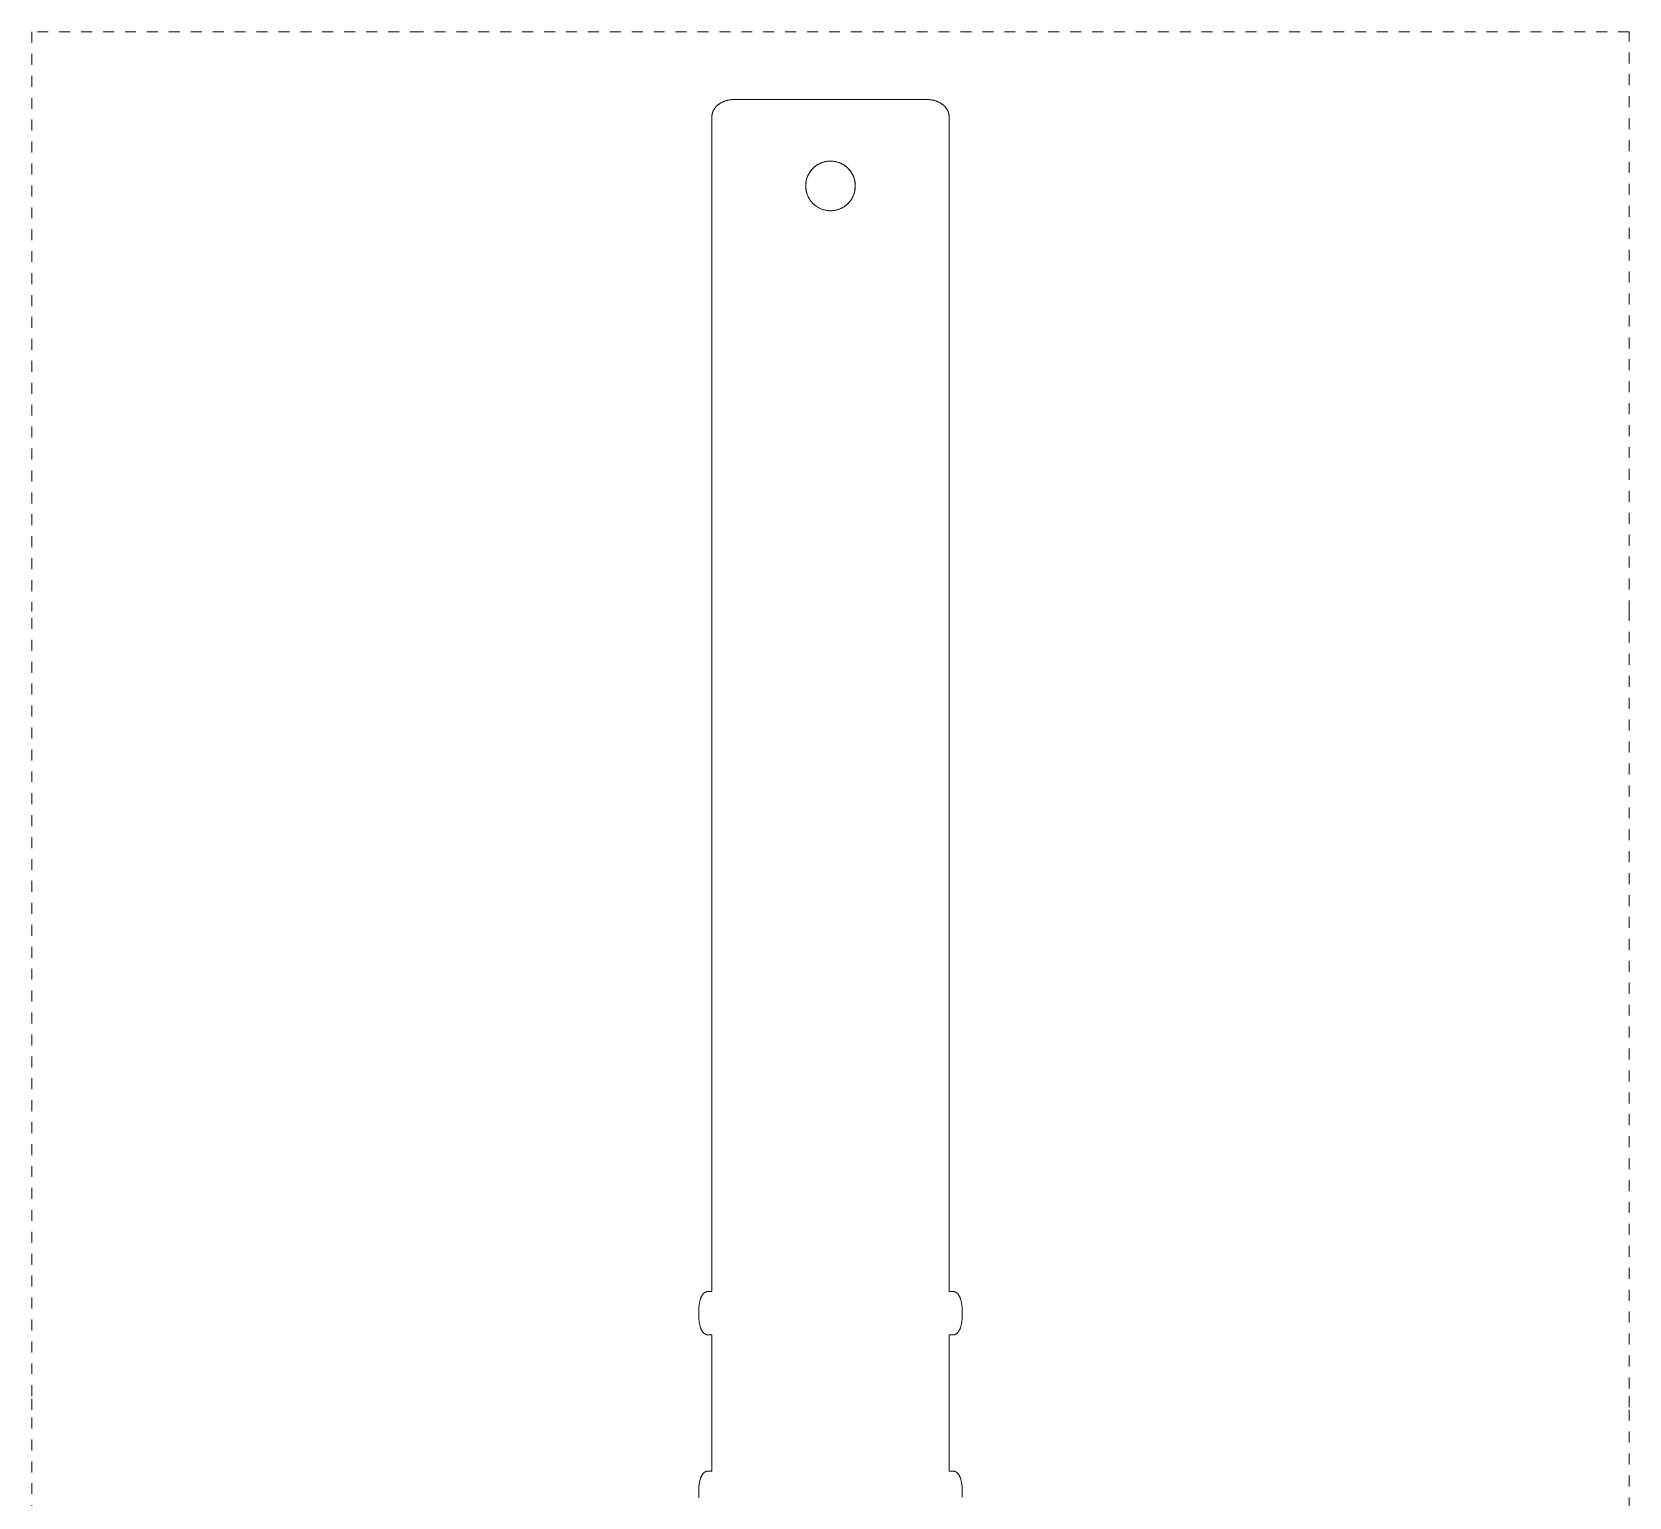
# Model space of a CAD drawing. Header units: inches. Extents: x -4 to 147, y -1 to 99.
# Drawn here: x 59.17 to 73.74, y 12.75 to 26.11 of the extents above; entities that cross this region are included whole.
import ezdxf

# ---------------------------------------------------------------- set-up
doc = ezdxf.new("R2010")
doc.units = ezdxf.units.IN
doc.linetypes.add('HIDDEN', pattern=[1.905, 1.27, -0.635])
doc.layers.add('ZANO_R', color=7, linetype='Continuous', lineweight=0)
doc.layers.add('ZANO_R_przerywana', color=250, linetype='HIDDEN', lineweight=0)

msp = doc.modelspace()

# ---------------------------------------------------------------- linework, layer by layer
at = {"layer": 'ZANO_R'}
for p, q in [((65.37217, 25.35506), (65.37284, 25.3589)), ((65.37284, 25.3589), (65.37363, 25.36272)), ((65.37363, 25.36272), (65.37454, 25.3665)), ((65.37454, 25.3665), (65.3756, 25.37041)), ((65.3756, 25.37041), (65.37679, 25.37427)), ((65.37679, 25.37427), (65.3781, 25.3781)), ((65.3781, 25.3781), (65.37952, 25.38189)), ((65.37952, 25.38189), (65.38106, 25.38563)), ((65.38106, 25.38563), (65.38271, 25.38933)), ((65.38271, 25.38933), (65.38447, 25.39298)), ((65.38447, 25.39298), (65.38633, 25.39657)), ((65.38633, 25.39657), (65.38836, 25.40022)), ((65.38836, 25.40022), (65.39049, 25.4038)), ((65.39049, 25.4038), (65.39272, 25.40733)), ((65.39272, 25.40733), (65.39506, 25.41079)), ((65.39506, 25.41079), (65.39749, 25.41418)), ((65.39749, 25.41418), (65.40001, 25.41751)), ((65.40001, 25.41751), (65.40262, 25.42077)), ((65.40262, 25.42077), (65.40531, 25.42396)), ((65.40531, 25.42396), (65.40813, 25.42713)), ((65.40813, 25.42713), (65.41104, 25.43023)), ((65.41104, 25.43023), (65.41402, 25.43325)), ((65.41402, 25.43325), (65.41708, 25.4362)), ((65.41708, 25.4362), (65.42021, 25.43908)), ((65.42021, 25.43908), (65.42341, 25.44187)), ((65.42341, 25.44187), (65.42667, 25.44459)), ((65.42667, 25.44459), (65.42999, 25.44724)), ((65.42999, 25.44724), (65.43365, 25.45002)), ((65.43365, 25.45002), (65.43737, 25.4527)), ((65.43737, 25.4527), (65.44116, 25.4553)), ((65.44116, 25.4553), (65.445, 25.45781)), ((65.445, 25.45781), (65.44891, 25.46023)), ((65.44891, 25.46023), (65.45286, 25.46256)), ((65.45286, 25.46256), (65.45687, 25.4648)), ((65.45687, 25.4648), (65.46093, 25.46695)), ((65.46093, 25.46695), (65.46503, 25.46902)), ((65.46503, 25.46902), (65.46918, 25.471)), ((65.46918, 25.471), (65.47337, 25.47289)), ((65.47337, 25.47289), (65.47759, 25.4747)), ((65.47759, 25.4747), (65.48186, 25.47642)), ((65.48186, 25.47642), (65.48615, 25.47805)), ((65.48615, 25.47805), (65.49048, 25.4796)), ((65.49048, 25.4796), (65.49484, 25.48106)), ((65.49484, 25.48106), (65.49953, 25.48253)), ((65.49953, 25.48253), (65.50425, 25.48391)), ((65.50425, 25.48391), (65.509, 25.48518)), ((65.509, 25.48518), (65.51377, 25.48636)), ((65.51377, 25.48636), (65.51856, 25.48745)), ((65.51856, 25.48745), (65.52338, 25.48844)), ((65.52338, 25.48844), (65.52821, 25.48934)), ((65.52821, 25.48934), (65.53306, 25.49014)), ((65.53306, 25.49014), (65.53794, 25.49085)), ((65.53794, 25.49085), (65.54283, 25.49146)), ((65.54283, 25.49146), (65.54773, 25.49198)), ((65.54773, 25.49198), (65.55264, 25.4924)), ((65.55264, 25.4924), (65.55756, 25.49273)), ((65.55756, 25.49273), (65.56248, 25.49297)), ((65.56248, 25.49297), (65.56741, 25.49311)), ((65.56741, 25.49311), (65.57233, 25.49315)), ((65.57233, 25.49315), (65.78141, 25.49315)), ((65.78141, 25.49315), (65.81961, 25.49315)), ((65.81961, 25.49315), (67.08702, 25.49315)), ((67.08702, 25.49315), (67.12521, 25.49315)), ((67.12521, 25.49315), (67.33429, 25.49315)), ((67.33429, 25.49315), (67.33921, 25.49311)), ((67.33921, 25.49311), (67.34414, 25.49297)), ((67.34414, 25.49297), (67.34906, 25.49273)), ((67.34906, 25.49273), (67.35398, 25.4924)), ((67.35398, 25.4924), (67.35889, 25.49198)), ((67.35889, 25.49198), (67.36379, 25.49146)), ((67.36379, 25.49146), (67.36868, 25.49085)), ((67.36868, 25.49085), (67.37356, 25.49014)), ((67.37356, 25.49014), (67.37841, 25.48934)), ((67.37841, 25.48934), (67.38325, 25.48844)), ((67.38325, 25.48844), (67.38806, 25.48745)), ((67.38806, 25.48745), (67.39286, 25.48636)), ((67.39286, 25.48636), (67.39763, 25.48518)), ((67.39763, 25.48518), (67.40237, 25.48391)), ((67.40237, 25.48391), (67.40709, 25.48253)), ((67.40709, 25.48253), (67.41179, 25.48106)), ((67.41179, 25.48106), (67.41614, 25.4796)), ((67.41614, 25.4796), (67.42047, 25.47805)), ((67.42047, 25.47805), (67.42477, 25.47642)), ((67.42477, 25.47642), (67.42903, 25.4747)), ((67.42903, 25.4747), (67.43326, 25.47289)), ((67.43326, 25.47289), (67.43745, 25.471)), ((67.43745, 25.471), (67.44159, 25.46902)), ((67.44159, 25.46902), (67.4457, 25.46695)), ((67.4457, 25.46695), (67.44975, 25.4648)), ((67.44975, 25.4648), (67.45376, 25.46256)), ((67.45376, 25.46256), (67.45772, 25.46023)), ((67.45772, 25.46023), (67.46162, 25.45781)), ((67.46162, 25.45781), (67.46546, 25.4553)), ((67.46546, 25.4553), (67.46925, 25.4527)), ((67.46925, 25.4527), (67.47297, 25.45002)), ((67.47297, 25.45002), (67.47663, 25.44724)), ((67.47663, 25.44724), (67.47995, 25.44459)), ((67.47995, 25.44459), (67.48321, 25.44187)), ((67.48321, 25.44187), (67.48641, 25.43908)), ((67.48641, 25.43908), (67.48954, 25.4362)), ((67.48954, 25.4362), (67.4926, 25.43325)), ((67.4926, 25.43325), (67.49558, 25.43023)), ((67.49558, 25.43023), (67.49849, 25.42713)), ((67.49849, 25.42713), (67.50131, 25.42396)), ((67.50131, 25.42396), (67.50401, 25.42077)), ((67.50401, 25.42077), (67.50662, 25.41751)), ((67.50662, 25.41751), (67.50914, 25.41418)), ((67.50914, 25.41418), (67.51156, 25.41079)), ((67.51156, 25.41079), (67.5139, 25.40733)), ((67.5139, 25.40733), (67.51613, 25.4038)), ((67.51613, 25.4038), (67.51827, 25.40022)), ((67.51827, 25.40022), (67.52029, 25.39657)), ((67.52029, 25.39657), (67.52216, 25.39298)), ((67.52216, 25.39298), (67.52391, 25.38933)), ((67.52391, 25.38933), (67.52556, 25.38563)), ((67.52556, 25.38563), (67.5271, 25.38189)), ((67.5271, 25.38189), (67.52853, 25.3781)), ((67.52853, 25.3781), (67.52983, 25.37427)), ((67.52983, 25.37427), (67.53102, 25.37041)), ((67.53102, 25.37041), (67.53208, 25.3665)), ((67.53208, 25.3665), (67.53299, 25.36272)), ((67.53299, 25.36272), (67.53378, 25.3589)), ((67.53378, 25.3589), (67.53445, 25.35506)), ((65.37064, 25.33567), (65.3707, 25.33957)), ((65.37064, 24.1152), (65.37064, 25.33567)), ((65.3707, 25.33957), (65.37089, 25.34346)), ((65.37089, 25.34346), (65.3712, 25.34734)), ((65.3712, 25.34734), (65.37162, 25.35121)), ((65.37162, 25.35121), (65.37217, 25.35506)), ((67.53445, 25.35506), (67.535, 25.35121)), ((67.535, 25.35121), (67.53543, 25.34734)), ((67.53543, 25.34734), (67.53574, 25.34346)), ((67.53574, 25.34346), (67.53592, 25.33957)), ((67.53592, 25.33957), (67.53599, 25.33567)), ((67.53599, 25.33567), (67.53599, 24.1152)), ((66.38113, 24.92031), (66.37385, 24.91772)), ((66.37909, 24.91961), (66.38651, 24.92205)), ((66.3885, 24.92265), (66.38113, 24.92031)), ((66.38651, 24.92205), (66.39402, 24.92423)), ((66.39594, 24.92474), (66.3885, 24.92265)), ((66.39402, 24.92423), (66.40159, 24.92614)), ((66.40345, 24.92657), (66.39594, 24.92474)), ((66.40159, 24.92614), (66.40923, 24.9278)), ((66.41102, 24.92814), (66.40345, 24.92657)), ((66.40923, 24.9278), (66.41692, 24.92918)), ((66.41864, 24.92946), (66.41102, 24.92814)), ((66.41692, 24.92918), (66.42466, 24.93031)), ((66.4263, 24.93051), (66.41864, 24.92946)), ((66.42466, 24.93031), (66.43242, 24.93116)), ((66.43399, 24.9313), (66.4263, 24.93051)), ((66.43242, 24.93116), (66.44022, 24.93175)), ((66.4417, 24.93183), (66.43399, 24.9313)), ((66.44022, 24.93175), (66.44802, 24.93207)), ((66.44942, 24.9321), (66.4417, 24.93183)), ((66.44802, 24.93207), (66.45584, 24.93211)), ((66.45715, 24.9321), (66.44942, 24.9321)), ((66.45584, 24.93211), (66.46365, 24.93189)), ((66.46488, 24.93183), (66.45715, 24.9321)), ((66.46365, 24.93189), (66.47145, 24.9314)), ((66.47259, 24.93131), (66.46488, 24.93183)), ((66.47145, 24.9314), (66.47923, 24.93064)), ((66.48028, 24.93052), (66.47259, 24.93131)), ((66.47923, 24.93064), (66.48697, 24.92961)), ((66.48794, 24.92946), (66.48028, 24.93052)), ((66.48697, 24.92961), (66.49468, 24.92832)), ((66.49556, 24.92815), (66.48794, 24.92946)), ((66.49468, 24.92832), (66.50234, 24.92676)), ((66.50313, 24.92658), (66.49556, 24.92815)), ((66.50234, 24.92676), (66.50994, 24.92493)), ((66.51064, 24.92475), (66.50313, 24.92658)), ((66.50994, 24.92493), (66.51747, 24.92285)), ((66.51808, 24.92267), (66.51064, 24.92475)), ((66.51747, 24.92285), (66.52492, 24.9205)), ((66.52545, 24.92033), (66.51808, 24.92267)), ((66.52492, 24.9205), (66.53229, 24.9179)), ((66.53273, 24.91774), (66.52545, 24.92033)), ((66.23873, 24.77789), (66.2364, 24.77052)), ((66.23736, 24.77365), (66.23983, 24.78106)), ((66.24132, 24.78517), (66.23873, 24.77789)), ((66.23983, 24.78106), (66.24255, 24.78838)), ((66.24416, 24.79236), (66.24132, 24.78517)), ((66.24255, 24.78838), (66.24553, 24.79561)), ((66.24724, 24.79945), (66.24416, 24.79236)), ((66.24553, 24.79561), (66.24876, 24.80273)), ((66.25056, 24.80643), (66.24724, 24.79945)), ((66.24876, 24.80273), (66.25223, 24.80973)), ((66.25411, 24.8133), (66.25056, 24.80643)), ((66.25223, 24.80973), (66.25594, 24.81661)), ((66.2579, 24.82003), (66.25411, 24.8133)), ((66.25594, 24.81661), (66.25988, 24.82336)), ((66.26191, 24.82664), (66.2579, 24.82003)), ((66.25988, 24.82336), (66.26405, 24.82996)), ((66.26615, 24.8331), (66.26191, 24.82664)), ((66.26405, 24.82996), (66.26845, 24.83642)), ((66.27061, 24.83942), (66.26615, 24.8331)), ((66.26845, 24.83642), (66.27307, 24.84272)), ((66.27528, 24.84558), (66.27061, 24.83942)), ((66.27307, 24.84272), (66.27791, 24.84886)), ((66.28016, 24.85158), (66.27528, 24.84558)), ((66.27791, 24.84886), (66.28295, 24.85483)), ((66.28524, 24.8574), (66.28016, 24.85158)), ((66.28295, 24.85483), (66.2882, 24.86062)), ((66.29051, 24.86305), (66.28524, 24.8574)), ((66.2882, 24.86062), (66.29364, 24.86623)), ((66.29598, 24.86852), (66.29051, 24.86305)), ((66.29364, 24.86623), (66.29928, 24.87164)), ((66.30163, 24.8738), (66.29598, 24.86852)), ((66.29928, 24.87164), (66.3051, 24.87686)), ((66.30745, 24.87888), (66.30163, 24.8738)), ((66.3051, 24.87686), (66.31109, 24.88188)), ((66.31345, 24.88375), (66.30745, 24.87888)), ((66.31109, 24.88188), (66.31726, 24.88668)), ((66.31961, 24.88843), (66.31345, 24.88375)), ((66.31726, 24.88668), (66.32358, 24.89127)), ((66.32592, 24.89288), (66.31961, 24.88843)), ((66.32358, 24.89127), (66.33006, 24.89564)), ((66.33239, 24.89712), (66.32592, 24.89288)), ((66.33006, 24.89564), (66.33669, 24.89978)), ((66.33899, 24.90114), (66.33239, 24.89712)), ((66.33669, 24.89978), (66.34346, 24.90369)), ((66.34573, 24.90493), (66.33899, 24.90114)), ((66.34346, 24.90369), (66.35035, 24.90736)), ((66.35259, 24.90849), (66.34573, 24.90493)), ((66.35035, 24.90736), (66.35737, 24.91079)), ((66.35957, 24.91181), (66.35259, 24.90849)), ((66.35737, 24.91079), (66.36451, 24.91398)), ((66.36666, 24.91489), (66.35957, 24.91181)), ((66.36451, 24.91398), (66.37175, 24.91692)), ((66.37385, 24.91772), (66.36666, 24.91489)), ((66.37175, 24.91692), (66.37909, 24.91961)), ((66.53229, 24.9179), (66.53957, 24.91505)), ((66.53992, 24.9149), (66.53273, 24.91774)), ((66.53957, 24.91505), (66.54674, 24.91195)), ((66.54701, 24.91183), (66.53992, 24.9149)), ((66.54674, 24.91195), (66.5538, 24.9086)), ((66.55399, 24.90851), (66.54701, 24.91183)), ((66.5538, 24.9086), (66.56075, 24.90501)), ((66.56086, 24.90495), (66.55399, 24.90851)), ((66.56075, 24.90501), (66.56756, 24.90118)), ((66.5676, 24.90116), (66.56086, 24.90495)), ((66.56756, 24.90118), (66.57424, 24.89712)), ((66.5742, 24.89715), (66.5676, 24.90116)), ((66.58066, 24.89291), (66.5742, 24.89715)), ((66.57424, 24.89712), (66.58077, 24.89284)), ((66.58698, 24.88845), (66.58066, 24.89291)), ((66.58077, 24.89284), (66.58715, 24.88833)), ((66.59314, 24.88378), (66.58698, 24.88845)), ((66.58715, 24.88833), (66.59337, 24.8836)), ((66.59914, 24.8789), (66.59314, 24.88378)), ((66.59337, 24.8836), (66.59943, 24.87866)), ((66.60496, 24.87382), (66.59914, 24.8789)), ((66.59943, 24.87866), (66.60531, 24.87351)), ((66.61061, 24.86855), (66.60496, 24.87382)), ((66.60531, 24.87351), (66.61101, 24.86816)), ((66.61608, 24.86308), (66.61061, 24.86855)), ((66.61101, 24.86816), (66.61652, 24.86262)), ((66.62136, 24.85743), (66.61608, 24.86308)), ((66.61652, 24.86262), (66.62184, 24.8569)), ((66.62644, 24.85161), (66.62136, 24.85743)), ((66.62184, 24.8569), (66.62696, 24.85099)), ((66.63131, 24.84561), (66.62644, 24.85161)), ((66.62696, 24.85099), (66.63187, 24.84491)), ((66.63599, 24.83945), (66.63131, 24.84561)), ((66.63187, 24.84491), (66.63656, 24.83866)), ((66.64044, 24.83314), (66.63599, 24.83945)), ((66.63656, 24.83866), (66.64104, 24.83226)), ((66.64468, 24.82668), (66.64044, 24.83314)), ((66.64104, 24.83226), (66.6453, 24.8257)), ((66.6487, 24.82007), (66.64468, 24.82668)), ((66.6453, 24.8257), (66.64932, 24.81901)), ((66.65249, 24.81334), (66.6487, 24.82007)), ((66.64932, 24.81901), (66.65311, 24.81217)), ((66.65605, 24.80647), (66.65249, 24.81334)), ((66.65311, 24.81217), (66.65667, 24.80521)), ((66.65937, 24.79949), (66.65605, 24.80647)), ((66.65667, 24.80521), (66.65998, 24.79814)), ((66.66245, 24.7924), (66.65937, 24.79949)), ((66.65998, 24.79814), (66.66305, 24.79095)), ((66.66528, 24.78521), (66.66245, 24.7924)), ((66.66305, 24.79095), (66.66586, 24.78366)), ((66.66787, 24.77793), (66.66528, 24.78521)), ((66.66586, 24.78366), (66.66842, 24.77627)), ((66.67021, 24.77056), (66.66787, 24.77793)), ((66.66842, 24.77627), (66.67073, 24.76881)), ((66.22694, 24.70437), (66.22703, 24.71219)), ((66.22712, 24.69656), (66.22694, 24.70437)), ((66.22723, 24.71732), (66.22697, 24.70959)), ((66.22697, 24.70959), (66.22697, 24.70186)), ((66.22697, 24.70186), (66.22723, 24.69414)), ((66.22703, 24.71219), (66.22738, 24.71999)), ((66.22757, 24.68876), (66.22712, 24.69656)), ((66.22776, 24.72503), (66.22723, 24.71732)), ((66.22723, 24.69414), (66.22776, 24.68643)), ((66.22738, 24.71999), (66.22801, 24.72778)), ((66.22829, 24.68098), (66.22757, 24.68876)), ((66.22855, 24.73272), (66.22776, 24.72503)), ((66.22776, 24.68643), (66.22855, 24.67874)), ((66.22801, 24.72778), (66.2289, 24.73555)), ((66.22928, 24.67322), (66.22829, 24.68098)), ((66.2296, 24.74038), (66.22855, 24.73272)), ((66.22855, 24.67874), (66.2296, 24.67108)), ((66.2289, 24.73555), (66.23007, 24.74327)), ((66.23054, 24.66551), (66.22928, 24.67322)), ((66.23091, 24.748), (66.2296, 24.74038)), ((66.2296, 24.67108), (66.23092, 24.66346)), ((66.23007, 24.74327), (66.23149, 24.75096)), ((66.23206, 24.65784), (66.23054, 24.66551)), ((66.23248, 24.75557), (66.23091, 24.748)), ((66.23092, 24.66346), (66.23249, 24.65589)), ((66.23149, 24.75096), (66.23319, 24.75859)), ((66.23385, 24.65024), (66.23206, 24.65784)), ((66.23431, 24.76308), (66.23248, 24.75557)), ((66.23249, 24.65589), (66.23432, 24.64838)), ((66.23319, 24.75859), (66.23514, 24.76615)), ((66.23589, 24.64269), (66.23385, 24.65024)), ((66.2364, 24.77052), (66.23431, 24.76308)), ((66.23432, 24.64838), (66.23641, 24.64094)), ((66.23514, 24.76615), (66.23736, 24.77365)), ((66.2382, 24.63523), (66.23589, 24.64269)), ((66.23641, 24.64094), (66.23875, 24.63357)), ((66.24076, 24.62785), (66.2382, 24.63523)), ((66.23875, 24.63357), (66.24134, 24.62629)), ((66.6668, 24.63044), (66.66407, 24.62312)), ((66.6653, 24.62633), (66.66789, 24.63362)), ((66.66927, 24.63786), (66.6668, 24.63044)), ((66.66789, 24.63362), (66.67023, 24.64098)), ((66.67148, 24.64535), (66.66927, 24.63786)), ((66.6723, 24.76312), (66.67021, 24.77056)), ((66.67023, 24.64098), (66.67231, 24.64843)), ((66.67073, 24.76881), (66.67278, 24.76127)), ((66.67344, 24.65292), (66.67148, 24.64535)), ((66.67413, 24.75561), (66.6723, 24.76312)), ((66.67231, 24.64843), (66.67414, 24.65594)), ((66.67278, 24.76127), (66.67456, 24.75366)), ((66.67513, 24.66055), (66.67344, 24.65292)), ((66.6757, 24.74804), (66.67413, 24.75561)), ((66.67414, 24.65594), (66.67571, 24.66351)), ((66.67456, 24.75366), (66.67608, 24.74599)), ((66.67656, 24.66823), (66.67513, 24.66055)), ((66.67702, 24.74042), (66.6757, 24.74804)), ((66.67571, 24.66351), (66.67702, 24.67112)), ((66.67608, 24.74599), (66.67734, 24.73828)), ((66.67772, 24.67596), (66.67656, 24.66823)), ((66.67807, 24.73276), (66.67702, 24.74042)), ((66.67702, 24.67112), (66.67808, 24.67878)), ((66.67734, 24.73828), (66.67833, 24.73053)), ((66.67861, 24.68372), (66.67772, 24.67596)), ((66.67886, 24.72508), (66.67807, 24.73276)), ((66.67808, 24.67878), (66.67887, 24.68647)), ((66.67833, 24.73053), (66.67905, 24.72275)), ((66.67924, 24.69151), (66.67861, 24.68372)), ((66.67939, 24.71736), (66.67886, 24.72508)), ((66.67887, 24.68647), (66.67939, 24.69418)), ((66.67905, 24.72275), (66.6795, 24.71494)), ((66.6796, 24.69932), (66.67924, 24.69151)), ((66.67966, 24.70964), (66.67939, 24.71736)), ((66.67939, 24.69418), (66.67966, 24.70191)), ((66.6795, 24.71494), (66.67968, 24.70713)), ((66.67968, 24.70713), (66.6796, 24.69932)), ((66.67966, 24.70191), (66.67966, 24.70964)), ((66.24358, 24.62056), (66.24076, 24.62785)), ((66.24134, 24.62629), (66.24417, 24.6191)), ((66.24664, 24.61337), (66.24358, 24.62056)), ((66.24417, 24.6191), (66.24725, 24.61201)), ((66.24995, 24.60629), (66.24664, 24.61337)), ((66.24725, 24.61201), (66.25058, 24.60503)), ((66.25351, 24.59933), (66.24995, 24.60629)), ((66.25058, 24.60503), (66.25413, 24.59817)), ((66.2573, 24.5925), (66.25351, 24.59933)), ((66.25413, 24.59817), (66.25792, 24.59143)), ((66.26133, 24.5858), (66.2573, 24.5925)), ((66.25792, 24.59143), (66.26194, 24.58483)), ((66.26558, 24.57924), (66.26133, 24.5858)), ((66.26194, 24.58483), (66.26618, 24.57836)), ((66.27006, 24.57284), (66.26558, 24.57924)), ((66.26618, 24.57836), (66.27064, 24.57205)), ((66.27476, 24.56659), (66.27006, 24.57284)), ((66.27064, 24.57205), (66.27531, 24.56589)), ((66.27967, 24.56051), (66.27476, 24.56659)), ((66.27531, 24.56589), (66.28019, 24.55989)), ((66.28478, 24.55461), (66.27967, 24.56051)), ((66.28019, 24.55989), (66.28527, 24.55407)), ((66.2901, 24.54888), (66.28478, 24.55461)), ((66.28527, 24.55407), (66.29054, 24.54842)), ((66.29561, 24.54334), (66.2901, 24.54888)), ((66.29054, 24.54842), (66.29601, 24.54295)), ((66.30131, 24.53799), (66.29561, 24.54334)), ((66.29601, 24.54295), (66.30166, 24.53768)), ((66.30719, 24.53285), (66.30131, 24.53799)), ((66.30166, 24.53768), (66.30749, 24.5326)), ((66.31325, 24.52791), (66.30719, 24.53285)), ((66.30749, 24.5326), (66.31348, 24.52772)), ((66.31947, 24.52318), (66.31325, 24.52791)), ((66.31348, 24.52772), (66.31964, 24.52305)), ((66.32585, 24.51867), (66.31947, 24.52318)), ((66.31964, 24.52305), (66.32596, 24.51859)), ((66.33239, 24.51438), (66.32585, 24.51867)), ((66.32596, 24.51859), (66.33242, 24.51435)), ((66.33906, 24.51032), (66.33239, 24.51438)), ((66.33242, 24.51435), (66.33903, 24.51034)), ((66.33903, 24.51034), (66.34577, 24.50655)), ((66.34588, 24.50649), (66.33906, 24.51032)), ((66.34577, 24.50655), (66.35263, 24.503)), ((66.35282, 24.5029), (66.34588, 24.50649)), ((66.35263, 24.503), (66.35961, 24.49968)), ((66.35988, 24.49955), (66.35282, 24.5029)), ((66.35961, 24.49968), (66.3667, 24.4966)), ((66.36705, 24.49645), (66.35988, 24.49955)), ((66.3667, 24.4966), (66.37389, 24.49376)), ((66.37433, 24.4936), (66.36705, 24.49645)), ((66.37389, 24.49376), (66.38118, 24.49117)), ((66.3817, 24.491), (66.37433, 24.4936)), ((66.38118, 24.49117), (66.38854, 24.48884)), ((66.38915, 24.48866), (66.3817, 24.491)), ((66.38854, 24.48884), (66.39599, 24.48675)), ((66.39668, 24.48657), (66.38915, 24.48866)), ((66.39599, 24.48675), (66.4035, 24.48492)), ((66.40428, 24.48475), (66.39668, 24.48657)), ((66.4035, 24.48492), (66.41107, 24.48335)), ((66.41194, 24.48319), (66.40428, 24.48475)), ((66.41107, 24.48335), (66.41868, 24.48204)), ((66.41965, 24.48189), (66.41194, 24.48319)), ((66.48798, 24.48204), (66.4956, 24.48336)), ((66.49739, 24.48371), (66.4897, 24.48232)), ((66.4956, 24.48336), (66.50317, 24.48493)), ((66.50503, 24.48536), (66.49739, 24.48371)), ((66.50317, 24.48493), (66.51068, 24.48676)), ((66.51261, 24.48728), (66.50503, 24.48536)), ((66.51068, 24.48676), (66.51812, 24.48885)), ((66.52011, 24.48945), (66.51261, 24.48728)), ((66.51812, 24.48885), (66.52549, 24.49119)), ((66.52754, 24.49189), (66.52011, 24.48945)), ((66.52549, 24.49119), (66.53277, 24.49378)), ((66.53487, 24.49458), (66.52754, 24.49189)), ((66.53277, 24.49378), (66.53996, 24.49661)), ((66.54211, 24.49752), (66.53487, 24.49458)), ((66.53996, 24.49661), (66.54705, 24.49969)), ((66.54925, 24.50071), (66.54211, 24.49752)), ((66.54705, 24.49969), (66.55403, 24.50301)), ((66.55627, 24.50414), (66.54925, 24.50071)), ((66.55403, 24.50301), (66.5609, 24.50657)), ((66.56317, 24.50782), (66.55627, 24.50414)), ((66.5609, 24.50657), (66.56763, 24.51036)), ((66.56993, 24.51173), (66.56317, 24.50782)), ((66.56763, 24.51036), (66.57424, 24.51438)), ((66.57656, 24.51587), (66.56993, 24.51173)), ((66.57424, 24.51438), (66.5807, 24.51862)), ((66.58304, 24.52023), (66.57656, 24.51587)), ((66.5807, 24.51862), (66.58701, 24.52308)), ((66.58937, 24.52482), (66.58304, 24.52023)), ((66.58701, 24.52308), (66.59317, 24.52775)), ((66.59553, 24.52963), (66.58937, 24.52482)), ((66.59317, 24.52775), (66.59917, 24.53263)), ((66.60153, 24.53464), (66.59553, 24.52963)), ((66.59917, 24.53263), (66.605, 24.53771)), ((66.60734, 24.53986), (66.60153, 24.53464)), ((66.605, 24.53771), (66.61064, 24.54298)), ((66.61298, 24.54527), (66.60734, 24.53986)), ((66.61064, 24.54298), (66.61611, 24.54845)), ((66.61842, 24.55088), (66.61298, 24.54527)), ((66.61611, 24.54845), (66.62138, 24.5541)), ((66.62367, 24.55667), (66.61842, 24.55088)), ((66.62138, 24.5541), (66.62646, 24.55993)), ((66.62871, 24.56264), (66.62367, 24.55667)), ((66.62646, 24.55993), (66.63134, 24.56592)), ((66.63355, 24.56878), (66.62871, 24.56264)), ((66.63134, 24.56592), (66.63601, 24.57208)), ((66.63817, 24.57508), (66.63355, 24.56878)), ((66.63601, 24.57208), (66.64047, 24.5784)), ((66.64257, 24.58154), (66.63817, 24.57508)), ((66.64047, 24.5784), (66.64471, 24.58486)), ((66.64674, 24.58815), (66.64257, 24.58154)), ((66.64471, 24.58486), (66.64872, 24.59147)), ((66.65069, 24.59489), (66.64674, 24.58815)), ((66.64872, 24.59147), (66.65251, 24.59821)), ((66.6544, 24.60177), (66.65069, 24.59489)), ((66.65251, 24.59821), (66.65607, 24.60507)), ((66.65787, 24.60877), (66.6544, 24.60177)), ((66.65607, 24.60507), (66.65939, 24.61205)), ((66.66109, 24.61589), (66.65787, 24.60877)), ((66.65939, 24.61205), (66.66247, 24.61914)), ((66.66407, 24.62312), (66.66109, 24.61589)), ((66.66247, 24.61914), (66.6653, 24.62633)), ((66.41868, 24.48204), (66.42634, 24.48099)), ((66.42739, 24.48086), (66.41965, 24.48189)), ((66.42634, 24.48099), (66.43403, 24.4802)), ((66.43517, 24.4801), (66.42739, 24.48086)), ((66.43403, 24.4802), (66.44174, 24.47967)), ((66.44297, 24.47961), (66.43517, 24.4801)), ((66.44174, 24.47967), (66.44947, 24.47941)), ((66.45078, 24.47939), (66.44297, 24.47961)), ((66.44947, 24.47941), (66.4572, 24.47941)), ((66.4586, 24.47944), (66.45078, 24.47939)), ((66.4572, 24.47941), (66.46492, 24.47967)), ((66.46641, 24.47975), (66.4586, 24.47944)), ((66.46492, 24.47967), (66.47264, 24.4802)), ((66.4742, 24.48034), (66.46641, 24.47975)), ((66.47264, 24.4802), (66.48032, 24.48099)), ((66.48197, 24.48119), (66.4742, 24.48034)), ((66.48032, 24.48099), (66.48798, 24.48204)), ((66.4897, 24.48232), (66.48197, 24.48119)), ((65.37064, 14.61941), (65.37064, 24.1152)), ((67.53599, 24.1152), (67.53599, 14.61941)), ((65.27417, 14.57036), (65.27559, 14.57328)), ((65.27559, 14.57328), (65.27705, 14.57613)), ((65.27705, 14.57613), (65.27854, 14.5789)), ((65.27854, 14.5789), (65.28007, 14.58158)), ((65.28007, 14.58158), (65.28164, 14.58419)), ((65.28164, 14.58419), (65.28323, 14.58671)), ((65.28323, 14.58671), (65.28485, 14.58914)), ((65.28485, 14.58914), (65.2865, 14.59149)), ((65.2865, 14.59149), (65.28818, 14.59374)), ((65.28818, 14.59374), (65.28988, 14.5959)), ((65.28988, 14.5959), (65.2916, 14.59797)), ((65.2916, 14.59797), (65.29334, 14.59994)), ((65.29334, 14.59994), (65.2951, 14.60182)), ((65.2951, 14.60182), (65.29688, 14.6036)), ((65.29688, 14.6036), (65.29867, 14.60528)), ((65.29867, 14.60528), (65.30047, 14.60686)), ((65.30047, 14.60686), (65.30228, 14.60835)), ((65.30228, 14.60835), (65.30319, 14.60906)), ((65.30319, 14.60906), (65.3041, 14.60974)), ((65.3041, 14.60974), (65.30502, 14.6104)), ((65.30502, 14.6104), (65.30593, 14.61103)), ((65.30593, 14.61103), (65.30685, 14.61164)), ((65.30685, 14.61164), (65.30776, 14.61223)), ((65.30776, 14.61223), (65.30868, 14.61279)), ((65.30868, 14.61279), (65.3096, 14.61333)), ((65.3096, 14.61333), (65.31052, 14.61384)), ((65.31052, 14.61384), (65.31144, 14.61433)), ((65.31144, 14.61433), (65.31235, 14.6148)), ((65.31235, 14.6148), (65.31327, 14.61524)), ((65.31327, 14.61524), (65.31419, 14.61566)), ((65.31419, 14.61566), (65.31511, 14.61606)), ((65.31511, 14.61606), (65.31602, 14.61643)), ((65.31602, 14.61643), (65.31694, 14.61678)), ((65.31694, 14.61678), (65.31785, 14.61711)), ((65.31785, 14.61711), (65.31876, 14.61741)), ((65.31876, 14.61741), (65.31967, 14.61769)), ((65.31967, 14.61769), (65.32058, 14.61795)), ((65.32058, 14.61795), (65.32149, 14.61819)), ((65.32149, 14.61819), (65.32239, 14.6184)), ((65.32239, 14.6184), (65.32329, 14.6186)), ((65.32329, 14.6186), (65.32419, 14.61877)), ((65.32419, 14.61877), (65.32509, 14.61892)), ((65.32509, 14.61892), (65.32598, 14.61905)), ((65.32598, 14.61905), (65.32687, 14.61916)), ((65.32687, 14.61916), (65.32776, 14.61925)), ((65.32776, 14.61925), (65.32864, 14.61932)), ((65.32864, 14.61932), (65.32952, 14.61937)), ((65.32952, 14.61937), (65.33039, 14.6194)), ((65.33039, 14.6194), (65.33127, 14.61941)), ((65.33127, 14.61941), (65.37064, 14.61941)), ((67.53599, 14.61941), (67.57536, 14.61941)), ((67.57536, 14.61941), (67.57623, 14.6194)), ((67.57623, 14.6194), (67.57711, 14.61937)), ((67.57711, 14.61937), (67.57798, 14.61932)), ((67.57798, 14.61932), (67.57887, 14.61925)), ((67.57887, 14.61925), (67.57975, 14.61916)), ((67.57975, 14.61916), (67.58064, 14.61905)), ((67.58064, 14.61905), (67.58154, 14.61892)), ((67.58154, 14.61892), (67.58243, 14.61877)), ((67.58243, 14.61877), (67.58333, 14.6186)), ((67.58333, 14.6186), (67.58423, 14.6184)), ((67.58423, 14.6184), (67.58514, 14.61819)), ((67.58514, 14.61819), (67.58604, 14.61795)), ((67.58604, 14.61795), (67.58695, 14.61769)), ((67.58695, 14.61769), (67.58786, 14.61741)), ((67.58786, 14.61741), (67.58877, 14.61711)), ((67.58877, 14.61711), (67.58969, 14.61678)), ((67.58969, 14.61678), (67.5906, 14.61643)), ((67.5906, 14.61643), (67.59152, 14.61606)), ((67.59152, 14.61606), (67.59243, 14.61566)), ((67.59243, 14.61566), (67.59335, 14.61524)), ((67.59335, 14.61524), (67.59427, 14.6148)), ((67.59427, 14.6148), (67.59519, 14.61433)), ((67.59519, 14.61433), (67.5961, 14.61384)), ((67.5961, 14.61384), (67.59702, 14.61333)), ((67.59702, 14.61333), (67.59794, 14.61279)), ((67.59794, 14.61279), (67.59886, 14.61223)), ((67.59886, 14.61223), (67.59978, 14.61164)), ((67.59978, 14.61164), (67.60069, 14.61103)), ((67.60069, 14.61103), (67.60161, 14.6104)), ((67.60161, 14.6104), (67.60252, 14.60974)), ((67.60252, 14.60974), (67.60343, 14.60906)), ((67.60343, 14.60906), (67.60434, 14.60835)), ((67.60434, 14.60835), (67.60615, 14.60686)), ((67.60615, 14.60686), (67.60796, 14.60528)), ((67.60796, 14.60528), (67.60975, 14.6036)), ((67.60975, 14.6036), (67.61152, 14.60182)), ((67.61152, 14.60182), (67.61328, 14.59994)), ((67.61328, 14.59994), (67.61502, 14.59797)), ((67.61502, 14.59797), (67.61674, 14.5959)), ((67.61674, 14.5959), (67.61844, 14.59374)), ((67.61844, 14.59374), (67.62012, 14.59149)), ((67.62012, 14.59149), (67.62177, 14.58914)), ((67.62177, 14.58914), (67.62339, 14.58671)), ((67.62339, 14.58671), (67.62499, 14.58419)), ((67.62499, 14.58419), (67.62655, 14.58158)), ((67.62655, 14.58158), (67.62808, 14.5789)), ((67.62808, 14.5789), (67.62957, 14.57613)), ((67.62957, 14.57613), (67.63103, 14.57328)), ((67.63103, 14.57328), (67.63246, 14.57036)), ((65.25253, 14.46193), (65.2526, 14.46895)), ((65.25253, 14.38319), (65.25253, 14.46193)), ((65.2526, 14.46895), (65.25284, 14.47608)), ((65.25284, 14.47608), (65.25325, 14.4833)), ((65.25325, 14.4833), (65.25384, 14.49059)), ((65.25384, 14.49059), (65.25461, 14.49792)), ((65.25461, 14.49792), (65.25557, 14.50526)), ((65.25557, 14.50526), (65.25671, 14.5126)), ((65.25671, 14.5126), (65.25805, 14.5199)), ((65.25805, 14.5199), (65.25959, 14.52713)), ((65.25959, 14.52713), (65.26132, 14.53426)), ((65.26132, 14.53426), (65.26325, 14.54126)), ((65.26325, 14.54126), (65.26536, 14.5481)), ((65.26536, 14.5481), (65.26766, 14.55476)), ((65.26766, 14.55476), (65.26888, 14.558)), ((65.26888, 14.558), (65.27014, 14.56119)), ((65.27014, 14.56119), (65.27144, 14.56431)), ((65.27144, 14.56431), (65.27278, 14.56737)), ((65.27278, 14.56737), (65.27417, 14.57036)), ((67.63246, 14.57036), (67.63384, 14.56737)), ((67.63384, 14.56737), (67.63518, 14.56431)), ((67.63518, 14.56431), (67.63649, 14.56119)), ((67.63649, 14.56119), (67.63775, 14.558)), ((67.63775, 14.558), (67.63896, 14.55476)), ((67.63896, 14.55476), (67.64126, 14.5481)), ((67.64126, 14.5481), (67.64338, 14.54126)), ((67.64338, 14.54126), (67.6453, 14.53426)), ((67.6453, 14.53426), (67.64703, 14.52713)), ((67.64703, 14.52713), (67.64857, 14.5199)), ((67.64857, 14.5199), (67.64991, 14.5126)), ((67.64991, 14.5126), (67.65106, 14.50526)), ((67.65106, 14.50526), (67.65201, 14.49792)), ((67.65201, 14.49792), (67.65278, 14.49059)), ((67.65278, 14.49059), (67.65337, 14.4833)), ((67.65337, 14.4833), (67.65378, 14.47608)), ((67.65378, 14.47608), (67.65402, 14.46895)), ((67.65402, 14.46895), (67.6541, 14.46193)), ((67.6541, 14.46193), (67.6541, 14.38319)), ((65.2526, 14.37617), (65.25253, 14.38319)), ((65.25284, 14.36904), (65.2526, 14.37617)), ((65.25325, 14.36182), (65.25284, 14.36904)), ((65.25384, 14.35454), (65.25325, 14.36182)), ((65.25461, 14.34721), (65.25384, 14.35454)), ((65.25557, 14.33986), (65.25461, 14.34721)), ((65.25671, 14.33252), (65.25557, 14.33986)), ((65.25805, 14.32523), (65.25671, 14.33252)), ((65.25959, 14.318), (65.25805, 14.32523)), ((65.26132, 14.31086), (65.25959, 14.318)), ((65.26325, 14.30386), (65.26132, 14.31086)), ((65.26536, 14.29702), (65.26325, 14.30386)), ((65.26766, 14.29037), (65.26536, 14.29702)), ((65.26888, 14.28712), (65.26766, 14.29037)), ((65.27014, 14.28393), (65.26888, 14.28712)), ((65.27144, 14.28081), (65.27014, 14.28393)), ((67.63649, 14.28393), (67.63518, 14.28081)), ((67.63775, 14.28712), (67.63649, 14.28393)), ((67.63896, 14.29037), (67.63775, 14.28712)), ((67.64126, 14.29702), (67.63896, 14.29037)), ((67.64338, 14.30386), (67.64126, 14.29702)), ((67.6453, 14.31086), (67.64338, 14.30386)), ((67.64703, 14.318), (67.6453, 14.31086)), ((67.64857, 14.32523), (67.64703, 14.318)), ((67.64991, 14.33252), (67.64857, 14.32523)), ((67.65106, 14.33986), (67.64991, 14.33252)), ((67.65201, 14.34721), (67.65106, 14.33986)), ((67.65278, 14.35454), (67.65201, 14.34721)), ((67.65337, 14.36182), (67.65278, 14.35454)), ((67.65378, 14.36904), (67.65337, 14.36182)), ((67.65402, 14.37617), (67.65378, 14.36904)), ((67.6541, 14.38319), (67.65402, 14.37617)), ((65.27278, 14.27775), (65.27144, 14.28081)), ((65.27417, 14.27476), (65.27278, 14.27775)), ((65.27559, 14.27184), (65.27417, 14.27476)), ((65.27705, 14.26899), (65.27559, 14.27184)), ((65.27854, 14.26623), (65.27705, 14.26899)), ((65.28007, 14.26354), (65.27854, 14.26623)), ((65.28164, 14.26093), (65.28007, 14.26354)), ((65.28323, 14.25841), (65.28164, 14.26093)), ((65.28485, 14.25598), (65.28323, 14.25841)), ((65.2865, 14.25364), (65.28485, 14.25598)), ((65.28818, 14.25138), (65.2865, 14.25364)), ((65.28988, 14.24922), (65.28818, 14.25138)), ((65.2916, 14.24716), (65.28988, 14.24922)), ((65.29334, 14.24518), (65.2916, 14.24716)), ((65.2951, 14.24331), (65.29334, 14.24518)), ((65.29688, 14.24153), (65.2951, 14.24331)), ((65.29867, 14.23984), (65.29688, 14.24153)), ((65.30047, 14.23826), (65.29867, 14.23984)), ((65.30228, 14.23677), (65.30047, 14.23826)), ((65.30319, 14.23606), (65.30228, 14.23677)), ((65.3041, 14.23538), (65.30319, 14.23606)), ((65.30502, 14.23472), (65.3041, 14.23538)), ((65.30593, 14.23409), (65.30502, 14.23472)), ((65.30685, 14.23348), (65.30593, 14.23409)), ((65.30776, 14.23289), (65.30685, 14.23348)), ((65.30868, 14.23233), (65.30776, 14.23289)), ((65.3096, 14.23179), (65.30868, 14.23233)), ((65.31052, 14.23128), (65.3096, 14.23179)), ((65.31144, 14.23079), (65.31052, 14.23128)), ((65.31235, 14.23032), (65.31144, 14.23079)), ((65.31327, 14.22988), (65.31235, 14.23032)), ((65.31419, 14.22946), (65.31327, 14.22988)), ((65.31511, 14.22907), (65.31419, 14.22946)), ((65.31602, 14.22869), (65.31511, 14.22907)), ((65.31694, 14.22834), (65.31602, 14.22869)), ((65.31785, 14.22802), (65.31694, 14.22834)), ((65.31876, 14.22771), (65.31785, 14.22802)), ((65.31967, 14.22743), (65.31876, 14.22771)), ((65.32058, 14.22717), (65.31967, 14.22743)), ((65.32149, 14.22693), (65.32058, 14.22717)), ((65.32239, 14.22672), (65.32149, 14.22693)), ((65.32329, 14.22652), (65.32239, 14.22672)), ((65.32419, 14.22635), (65.32329, 14.22652)), ((65.32509, 14.2262), (65.32419, 14.22635)), ((65.32598, 14.22607), (65.32509, 14.2262)), ((65.32687, 14.22596), (65.32598, 14.22607)), ((65.32776, 14.22587), (65.32687, 14.22596)), ((65.32864, 14.2258), (65.32776, 14.22587)), ((65.32952, 14.22575), (65.32864, 14.2258)), ((65.33039, 14.22572), (65.32952, 14.22575)), ((65.33127, 14.22571), (65.33039, 14.22572)), ((65.37064, 14.22571), (65.33127, 14.22571)), ((65.37064, 13.60365), (65.37064, 14.22571)), ((67.57536, 14.22571), (67.53599, 14.22571)), ((67.53599, 14.22571), (67.53599, 13.60365)), ((67.57623, 14.22572), (67.57536, 14.22571)), ((67.57711, 14.22575), (67.57623, 14.22572)), ((67.57798, 14.2258), (67.57711, 14.22575)), ((67.57887, 14.22587), (67.57798, 14.2258)), ((67.57975, 14.22596), (67.57887, 14.22587)), ((67.58064, 14.22607), (67.57975, 14.22596)), ((67.58154, 14.2262), (67.58064, 14.22607)), ((67.58243, 14.22635), (67.58154, 14.2262)), ((67.58333, 14.22652), (67.58243, 14.22635)), ((67.58423, 14.22672), (67.58333, 14.22652)), ((67.58514, 14.22693), (67.58423, 14.22672)), ((67.58604, 14.22717), (67.58514, 14.22693)), ((67.58695, 14.22743), (67.58604, 14.22717)), ((67.58786, 14.22771), (67.58695, 14.22743)), ((67.58877, 14.22802), (67.58786, 14.22771)), ((67.58969, 14.22834), (67.58877, 14.22802)), ((67.5906, 14.22869), (67.58969, 14.22834)), ((67.59152, 14.22907), (67.5906, 14.22869)), ((67.59243, 14.22946), (67.59152, 14.22907)), ((67.59335, 14.22988), (67.59243, 14.22946)), ((67.59427, 14.23032), (67.59335, 14.22988)), ((67.59519, 14.23079), (67.59427, 14.23032)), ((67.5961, 14.23128), (67.59519, 14.23079)), ((67.59702, 14.23179), (67.5961, 14.23128)), ((67.59794, 14.23233), (67.59702, 14.23179)), ((67.59886, 14.23289), (67.59794, 14.23233)), ((67.59978, 14.23348), (67.59886, 14.23289)), ((67.60069, 14.23409), (67.59978, 14.23348)), ((67.60161, 14.23472), (67.60069, 14.23409)), ((67.60252, 14.23538), (67.60161, 14.23472)), ((67.60343, 14.23606), (67.60252, 14.23538)), ((67.60434, 14.23677), (67.60343, 14.23606)), ((67.60615, 14.23826), (67.60434, 14.23677)), ((67.60796, 14.23984), (67.60615, 14.23826)), ((67.60975, 14.24153), (67.60796, 14.23984)), ((67.61152, 14.24331), (67.60975, 14.24153)), ((67.61328, 14.24518), (67.61152, 14.24331)), ((67.61502, 14.24716), (67.61328, 14.24518)), ((67.61674, 14.24922), (67.61502, 14.24716)), ((67.61844, 14.25138), (67.61674, 14.24922)), ((67.62012, 14.25364), (67.61844, 14.25138)), ((67.62177, 14.25598), (67.62012, 14.25364)), ((67.62339, 14.25841), (67.62177, 14.25598)), ((67.62499, 14.26093), (67.62339, 14.25841)), ((67.62655, 14.26354), (67.62499, 14.26093)), ((67.62808, 14.26623), (67.62655, 14.26354)), ((67.62957, 14.26899), (67.62808, 14.26623)), ((67.63103, 14.27184), (67.62957, 14.26899)), ((67.63246, 14.27476), (67.63103, 14.27184)), ((67.63384, 14.27775), (67.63246, 14.27476)), ((67.63518, 14.28081), (67.63384, 14.27775)), ((65.37064, 13.60365), (65.37064, 12.98159)), ((67.53599, 12.98159), (67.53599, 13.60365)), ((65.30228, 12.97053), (65.30047, 12.96904)), ((65.30319, 12.97124), (65.30228, 12.97053)), ((65.3041, 12.97192), (65.30319, 12.97124)), ((65.30502, 12.97258), (65.3041, 12.97192)), ((65.30593, 12.97321), (65.30502, 12.97258)), ((65.30685, 12.97382), (65.30593, 12.97321)), ((65.30776, 12.97441), (65.30685, 12.97382)), ((65.30868, 12.97497), (65.30776, 12.97441)), ((65.3096, 12.97551), (65.30868, 12.97497)), ((65.31052, 12.97602), (65.3096, 12.97551)), ((65.31144, 12.97651), (65.31052, 12.97602)), ((65.31235, 12.97698), (65.31144, 12.97651)), ((65.31327, 12.97742), (65.31235, 12.97698)), ((65.31419, 12.97784), (65.31327, 12.97742)), ((65.31511, 12.97824), (65.31419, 12.97784)), ((65.31602, 12.97861), (65.31511, 12.97824)), ((65.31694, 12.97896), (65.31602, 12.97861)), ((65.31785, 12.97929), (65.31694, 12.97896)), ((65.31876, 12.97959), (65.31785, 12.97929)), ((65.31967, 12.97987), (65.31876, 12.97959)), ((65.32058, 12.98013), (65.31967, 12.97987)), ((65.32149, 12.98037), (65.32058, 12.98013)), ((65.32239, 12.98058), (65.32149, 12.98037)), ((65.32329, 12.98078), (65.32239, 12.98058)), ((65.32419, 12.98095), (65.32329, 12.98078)), ((65.32509, 12.9811), (65.32419, 12.98095)), ((65.32598, 12.98123), (65.32509, 12.9811)), ((65.32687, 12.98134), (65.32598, 12.98123)), ((65.32776, 12.98143), (65.32687, 12.98134)), ((65.32864, 12.9815), (65.32776, 12.98143)), ((65.32952, 12.98155), (65.32864, 12.9815)), ((65.33039, 12.98158), (65.32952, 12.98155)), ((65.33127, 12.98159), (65.33039, 12.98158)), ((65.37064, 12.98159), (65.33127, 12.98159)), ((67.57536, 12.98159), (67.53599, 12.98159)), ((67.57623, 12.98158), (67.57536, 12.98159)), ((67.57711, 12.98155), (67.57623, 12.98158)), ((67.57798, 12.9815), (67.57711, 12.98155)), ((67.57887, 12.98143), (67.57798, 12.9815)), ((67.57975, 12.98134), (67.57887, 12.98143)), ((67.58064, 12.98123), (67.57975, 12.98134)), ((67.58154, 12.9811), (67.58064, 12.98123)), ((67.58243, 12.98095), (67.58154, 12.9811)), ((67.58333, 12.98078), (67.58243, 12.98095)), ((67.58423, 12.98058), (67.58333, 12.98078)), ((67.58514, 12.98037), (67.58423, 12.98058)), ((67.58604, 12.98013), (67.58514, 12.98037)), ((67.58695, 12.97987), (67.58604, 12.98013)), ((67.58786, 12.97959), (67.58695, 12.97987)), ((67.58877, 12.97929), (67.58786, 12.97959)), ((67.58969, 12.97896), (67.58877, 12.97929)), ((67.5906, 12.97861), (67.58969, 12.97896)), ((67.59152, 12.97824), (67.5906, 12.97861)), ((67.59243, 12.97784), (67.59152, 12.97824)), ((67.59335, 12.97742), (67.59243, 12.97784)), ((67.59427, 12.97698), (67.59335, 12.97742)), ((67.59519, 12.97651), (67.59427, 12.97698)), ((67.5961, 12.97602), (67.59519, 12.97651)), ((67.59702, 12.97551), (67.5961, 12.97602)), ((67.59794, 12.97497), (67.59702, 12.97551)), ((67.59886, 12.97441), (67.59794, 12.97497)), ((67.59978, 12.97382), (67.59886, 12.97441)), ((67.60069, 12.97321), (67.59978, 12.97382)), ((67.60161, 12.97258), (67.60069, 12.97321)), ((67.60252, 12.97192), (67.60161, 12.97258)), ((67.60343, 12.97124), (67.60252, 12.97192)), ((67.60434, 12.97053), (67.60343, 12.97124)), ((67.60615, 12.96904), (67.60434, 12.97053)), ((65.2526, 12.83113), (65.25253, 12.82411)), ((65.25284, 12.83826), (65.2526, 12.83113)), ((65.25325, 12.84548), (65.25284, 12.83826)), ((65.25384, 12.85277), (65.25325, 12.84548)), ((65.25461, 12.86009), (65.25384, 12.85277)), ((65.25557, 12.86744), (65.25461, 12.86009)), ((65.25671, 12.87478), (65.25557, 12.86744)), ((65.25805, 12.88208), (65.25671, 12.87478)), ((65.25959, 12.88931), (65.25805, 12.88208)), ((65.26132, 12.89644), (65.25959, 12.88931)), ((65.26325, 12.90344), (65.26132, 12.89644)), ((65.26536, 12.91028), (65.26325, 12.90344)), ((65.26766, 12.91694), (65.26536, 12.91028)), ((65.26888, 12.92018), (65.26766, 12.91694)), ((65.27014, 12.92337), (65.26888, 12.92018)), ((65.27144, 12.92649), (65.27014, 12.92337)), ((65.27278, 12.92955), (65.27144, 12.92649)), ((65.27417, 12.93254), (65.27278, 12.92955)), ((65.27559, 12.93546), (65.27417, 12.93254)), ((65.27705, 12.93831), (65.27559, 12.93546)), ((65.27854, 12.94108), (65.27705, 12.93831)), ((65.28007, 12.94376), (65.27854, 12.94108)), ((65.28164, 12.94637), (65.28007, 12.94376)), ((65.28323, 12.94889), (65.28164, 12.94637)), ((65.28485, 12.95132), (65.28323, 12.94889)), ((65.2865, 12.95367), (65.28485, 12.95132)), ((65.28818, 12.95592), (65.2865, 12.95367)), ((65.28988, 12.95808), (65.28818, 12.95592)), ((65.2916, 12.96015), (65.28988, 12.95808)), ((65.29334, 12.96212), (65.2916, 12.96015)), ((65.2951, 12.964), (65.29334, 12.96212)), ((65.29688, 12.96578), (65.2951, 12.964)), ((65.29867, 12.96746), (65.29688, 12.96578)), ((65.30047, 12.96904), (65.29867, 12.96746)), ((67.60796, 12.96746), (67.60615, 12.96904)), ((67.60975, 12.96578), (67.60796, 12.96746)), ((67.61152, 12.964), (67.60975, 12.96578)), ((67.61328, 12.96212), (67.61152, 12.964)), ((67.61502, 12.96015), (67.61328, 12.96212)), ((67.61674, 12.95808), (67.61502, 12.96015)), ((67.61844, 12.95592), (67.61674, 12.95808)), ((67.62012, 12.95367), (67.61844, 12.95592)), ((67.62177, 12.95132), (67.62012, 12.95367)), ((67.62339, 12.94889), (67.62177, 12.95132)), ((67.62499, 12.94637), (67.62339, 12.94889)), ((67.62655, 12.94376), (67.62499, 12.94637)), ((67.62808, 12.94108), (67.62655, 12.94376)), ((67.62957, 12.93831), (67.62808, 12.94108)), ((67.63103, 12.93546), (67.62957, 12.93831)), ((67.63246, 12.93254), (67.63103, 12.93546)), ((67.63384, 12.92955), (67.63246, 12.93254)), ((67.63518, 12.92649), (67.63384, 12.92955)), ((67.63649, 12.92337), (67.63518, 12.92649)), ((67.63775, 12.92018), (67.63649, 12.92337)), ((67.63896, 12.91694), (67.63775, 12.92018)), ((67.64126, 12.91028), (67.63896, 12.91694)), ((67.64338, 12.90344), (67.64126, 12.91028)), ((67.6453, 12.89644), (67.64338, 12.90344)), ((67.64703, 12.88931), (67.6453, 12.89644)), ((67.64857, 12.88208), (67.64703, 12.88931)), ((67.64991, 12.87478), (67.64857, 12.88208)), ((67.65106, 12.86744), (67.64991, 12.87478)), ((67.65201, 12.86009), (67.65106, 12.86744)), ((67.65278, 12.85277), (67.65201, 12.86009)), ((67.65337, 12.84548), (67.65278, 12.85277)), ((67.65378, 12.83826), (67.65337, 12.84548)), ((67.65402, 12.83113), (67.65378, 12.83826)), ((67.6541, 12.82411), (67.65402, 12.83113)), ((65.25253, 12.82411), (65.25253, 12.74537)), ((65.25253, 12.74537), (65.2526, 12.73835)), ((67.6541, 12.74537), (67.6541, 12.82411))]:
    msp.add_line(p, q, dxfattribs=at)
msp.add_circle((66.45333, 24.70576), 0.22637, dxfattribs=at)
at = {"layer": 'ZANO_R_przerywana', "ltscale": 0.05}
for p, q in [((62.71623, 26.11005), (59.16679, 26.11005)), ((59.16679, 26.11005), (59.16679, 20.82374)), ((73.73983, 26.11005), (62.71623, 26.11005)), ((73.73983, 20.82374), (73.73983, 26.11005)), ((59.16679, 13.66512), (59.16679, 20.83676)), ((73.73983, 20.83676), (73.73983, 13.66512)), ((59.16679, 13.54219), (59.16679, 13.66512)), ((73.73983, 13.66512), (73.73983, 13.54219)), ((59.16679, 6.37055), (59.16679, 13.54219)), ((73.73983, 13.54219), (73.73983, 6.37055))]:
    msp.add_line(p, q, dxfattribs=at)

doc.saveas('drawing.dxf')
